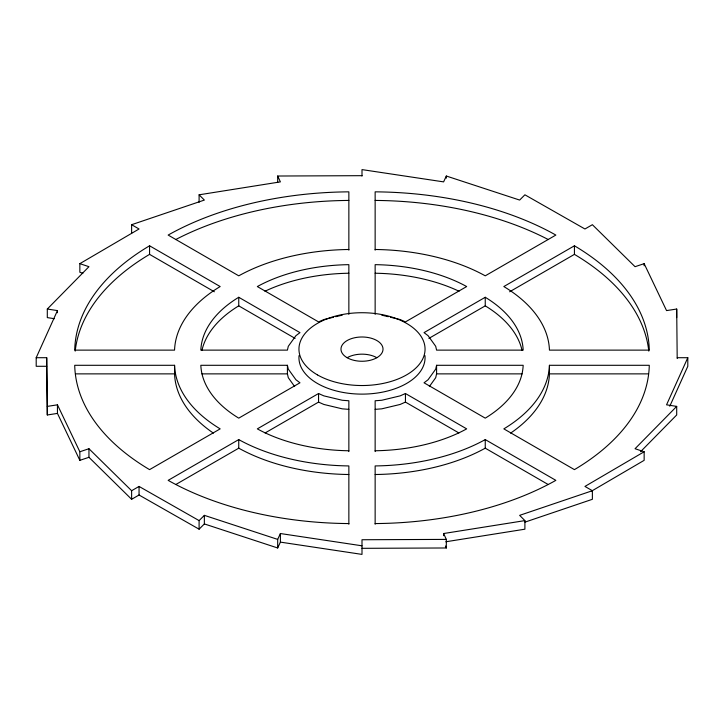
<?xml version="1.0" encoding="UTF-8"?>
<svg xmlns="http://www.w3.org/2000/svg" width="724" height="724" viewBox="0 0 724 724"><rect width="100%" height="100%" fill="white"/><g stroke="black" fill="none" stroke-linecap="round" stroke-linejoin="round"><path stroke-width="1.09" d="M436.581 365.294L435.712 369.113L428.083 379.738L424.029 382.797L485.252 418.146A137.56 79.423 0 0 0 523.171 365.294L436.581 365.294L436.581 373.874L435.712 377.693L429.359 386.544M204.358 523.932L277.681 547.977L277.681 539.398L204.358 515.352L204.358 523.932L199.1 529.19L139.053 495.008L131.623 499.298L88.952 457.306L79.848 460.337L57.449 413.404L47.304 414.97L46.707 366.29L36.2 366.29L36.2 357.71L57.449 310.596L47.304 309.03L47.304 317.61L54.409 318.705M677.293 357.71L687.8 357.71L666.551 404.825L676.696 406.39L676.696 414.97L640.55 451.713M669.781 406.236L687.8 366.29L687.8 357.71M277.681 539.398L280.396 533.534L362 545.806M677.193 358.543L676.696 309.03L666.551 310.596L644.152 263.663L635.048 266.694L592.377 224.702L584.947 228.992L524.9 194.81L519.642 200.068L446.319 176.023L443.604 181.878L362 169.606L362 176.05M277.681 547.977L280.396 542.122L280.396 533.534M47.304 309.03L88.952 266.694L79.848 263.663L79.848 272.242L82.88 273.256M676.696 406.39L635.048 448.726L644.152 451.758L644.152 460.337L591.734 491.026M199.1 529.19L199.1 520.61L204.358 515.352M79.848 263.663L139.053 228.992L131.623 224.702L131.623 233.282M644.152 451.758L584.947 486.428L592.377 490.718L592.377 499.298L524.99 522.122M131.623 499.298L131.623 490.718L139.053 486.428L199.1 520.61M348.859 524.239L348.859 465.93A163.832 94.582 0 0 1 238.748 439.595L168.149 480.356A263.663 152.221 0 0 0 348.859 523.57M348.859 451.568L348.859 400.77L342.253 400.263L323.845 395.865L318.551 393.521L257.328 428.87A137.56 79.423 0 0 0 348.859 450.762M485.252 297.274L424.029 332.624L428.083 335.683L435.712 346.307L436.581 350.126L523.171 350.126A137.56 79.423 0 0 0 485.252 297.274L485.252 305.854A137.56 79.423 0 0 1 522.031 350.271M574.431 245.789L503.832 286.55A163.832 94.582 0 0 1 549.444 350.126L649.283 350.126A263.663 152.221 0 0 0 574.431 245.789L574.431 254.368A263.663 152.221 0 0 1 648.794 351.113M175.887 484.474L238.748 448.174A163.832 94.582 0 0 0 348.859 474.51M265.102 432.961L318.551 402.101L323.845 404.445L342.253 408.843L348.859 409.35M428.889 338.398L485.252 305.854M509.633 291.781L574.431 254.368M375.141 450.762A137.56 79.423 0 0 0 466.672 428.87L405.449 393.521L400.155 395.865L381.747 400.263L375.141 400.77L375.141 451.568M458.898 432.961L405.449 402.101L400.155 404.445L381.747 408.843L375.141 409.35M131.623 224.702L204.358 200.068L199.1 194.81L280.396 181.878L277.681 176.023L362 175.679M592.377 490.718L519.642 515.352L524.9 520.61L524.9 529.19L445.83 541.769M79.848 460.337L79.848 451.758L88.952 448.726L131.623 490.718M333.592 317.23L323.845 319.556L318.551 321.899L257.328 286.55A137.56 79.423 0 0 1 348.859 264.658L348.859 314.343M335.755 316.705L342.253 315.157M443.604 535.688L443.604 533.534L524.9 520.61M47.304 414.97L47.304 406.39L57.449 404.825L79.848 451.758M362 548.321L446.319 547.977L446.319 539.398L362 539.742L362 554.394L280.396 542.122M36.2 357.71L46.707 357.71L47.304 406.39M174.556 365.294L74.717 365.294A263.663 152.221 0 0 0 149.569 469.632L220.168 428.87A163.832 94.582 0 0 1 174.556 365.294L174.556 373.874A163.832 94.582 0 0 0 213.39 433.115M287.419 365.294L200.829 365.294A137.56 79.423 0 0 0 238.748 418.146L299.971 382.797L295.917 379.738L288.288 369.113L287.419 365.294L287.419 373.874L288.288 377.693L294.641 386.544M549.444 365.294L649.283 365.294A263.663 152.221 0 0 1 574.431 469.632L503.832 428.87A163.832 94.582 0 0 0 549.444 365.294L549.444 373.874A163.832 94.582 0 0 1 510.61 433.115M75.839 373.874L174.556 373.874M201.951 373.874L287.419 373.874M436.581 373.874L522.049 373.874M549.444 373.874L648.161 373.874M381.747 315.157L388.245 316.705M390.408 317.23L400.155 319.556L405.449 321.899L466.672 286.55A137.56 79.423 0 0 0 375.141 264.658L375.141 314.343M149.569 245.789L220.168 286.55A163.832 94.582 0 0 0 174.556 350.126L74.717 350.126A263.663 152.221 0 0 1 149.569 245.789L149.569 254.368A263.663 152.221 0 0 0 75.206 351.113M238.748 297.274L299.971 332.624L295.917 335.683L288.288 346.307L287.419 350.126L200.829 350.126A137.56 79.423 0 0 1 238.748 297.274L238.748 305.854A137.56 79.423 0 0 0 201.969 350.271M375.141 524.239L375.141 465.93A163.832 94.582 0 0 0 485.252 439.595L555.851 480.356A263.663 152.221 0 0 1 375.141 523.57M149.569 254.368L214.367 291.781M238.748 305.854L295.111 338.398M375.141 474.51A163.832 94.582 0 0 0 485.252 448.174L548.113 484.474M443.604 533.534L446.319 539.398M445.414 546.023L446.319 547.977M676.696 309.03L676.696 317.61M644.152 263.663L644.152 265.808M485.252 439.595L485.252 448.174M446.319 176.023L446.319 178.167M405.449 393.521L405.449 402.101M375.141 250.16L375.141 191.842A263.663 152.221 0 0 1 555.851 235.065L485.252 275.826A163.832 94.582 0 0 0 375.141 249.49M348.859 250.16L348.859 191.842A263.663 152.221 0 0 0 168.149 235.065L238.748 275.826A163.832 94.582 0 0 1 348.859 249.49M318.551 393.521L318.551 402.101M277.681 176.023L277.681 182.457M238.748 439.595L238.748 448.174M199.1 194.81L199.1 202.322M139.053 486.428L139.053 495.008M88.952 448.726L88.952 457.306M57.449 310.596L57.449 312.741M57.449 404.825L57.449 413.404M46.707 357.71L46.707 366.29M424.952 355.602A63.06 36.408 0 0 1 362 394.118A63.06 36.408 0 0 1 299.048 355.602M175.688 239.563A263.663 152.221 0 0 1 348.859 200.43M375.141 273.238A137.56 79.423 0 0 1 459.043 291.238M347.14 357.71A21.023 12.136 0 0 0 382.299 352.271A21.023 12.136 0 0 0 356.561 337.402A21.023 12.136 0 0 0 347.14 357.71A21.023 12.136 0 0 1 376.86 357.71M264.957 291.238A137.56 79.423 0 0 1 348.859 273.238M375.141 200.43A263.663 152.221 0 0 1 548.312 239.563M317.411 374.869A63.06 36.408 0 0 0 422.907 358.552A63.06 36.408 0 0 0 345.683 313.963A63.06 36.408 0 0 0 317.411 374.869"/></g></svg>
